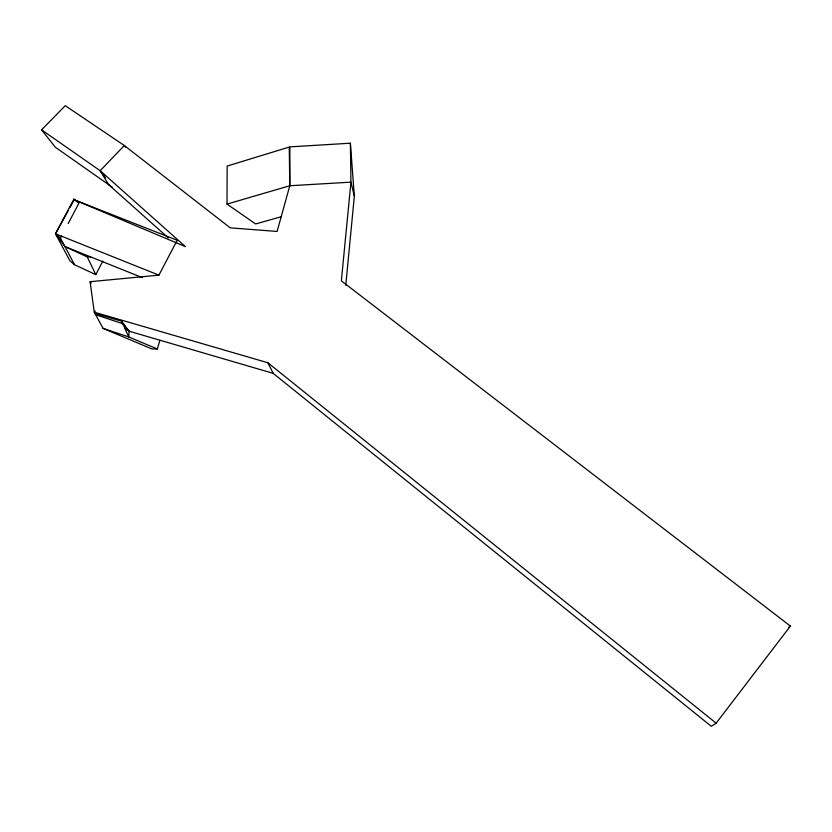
<?xml version="1.0" encoding="UTF-8"?>
<svg xmlns="http://www.w3.org/2000/svg" width="832" height="832" viewBox="0 0 832 832"><rect width="100%" height="100%" fill="white"/><g stroke="black" fill="none" stroke-linecap="round" stroke-linejoin="round"><path stroke-width="1.25" d="M112.31 187.221L55.286 147.191L41.6 129.844L65.27 105.685L124.332 145.538L230.246 227.854L277.108 231.452L289.796 185.744L289.879 146.879L350.386 143.208L354.338 196.102L345.779 285.262M227.011 204.1L227.136 166.067L289.255 147.066L289.796 185.744L227.011 204.1L255.611 223.964L281.445 216.674M129.168 330.543L128.7 336.908L157.331 348.982L159.848 340.382M68.193 223.517L78.874 203.341L73.902 199.077L55.484 233.782L69.867 260.718L74.537 264.742L95.805 274.612L102.846 261.092M157.331 348.982L151.882 348.93L103.064 328.401L94.266 312.177L90.095 281.705L158.912 275.153L177.206 240.271L74.225 199.784L73.902 199.077M74.537 264.742L60.476 238.087L61.672 235.841M68.609 209.986L55.484 233.782L64.958 246.584L87.246 256.922L90.646 256.89M69.857 207.719L73.601 200.918M124.998 328.671L128.981 331.157L273.208 373.36L711.318 726.315L716.144 723.185L790.4 626.08L341.359 280.842L350.938 182.156L350.386 143.208M168.272 237.858L108.597 184.621L100.152 170.695L124.332 145.538L125.809 147.607M788.538 627.619L790.4 626.08M289.796 185.744L350.938 182.156L354.338 196.102M94.266 312.177L267.894 362.773L716.144 723.185M95.982 314.808L122.762 323.7L128.981 331.157L121.638 321.214L95.326 313.539L94.983 311.002M103.064 328.401L128.7 336.908L121.638 321.214M158.912 275.153L55.484 233.782L60.476 238.087M64.958 246.584L142.334 277.638M74.225 199.784L185.453 246.657L100.152 170.695L41.6 129.844M100.152 170.695L105.539 177.767M90.095 281.705L91.156 283.14M267.894 362.773L273.208 373.36M87.246 256.922L95.805 274.612"/></g></svg>
